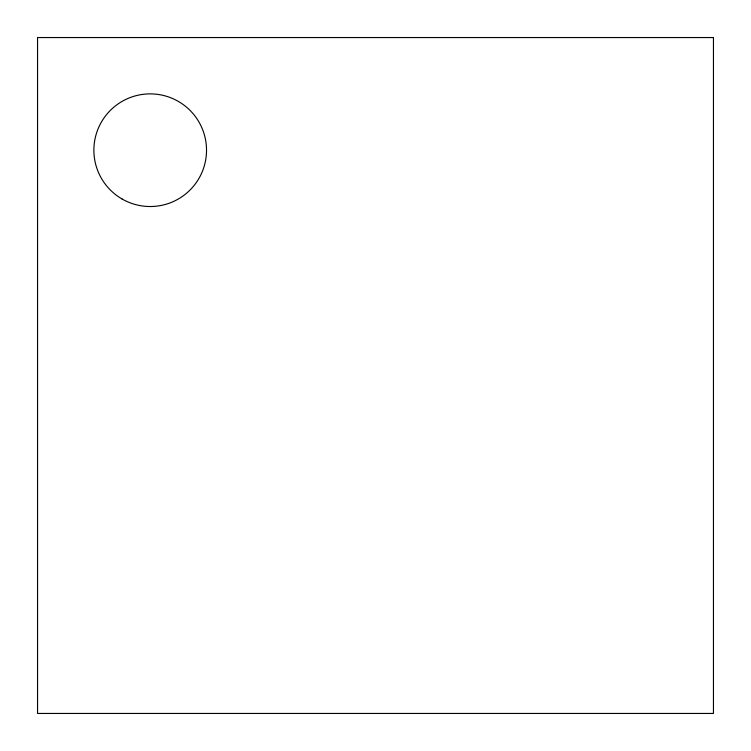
<?xml version="1.0" encoding="UTF-8"?>
<svg xmlns="http://www.w3.org/2000/svg" width="751" height="751" viewBox="0 0 751 751"><rect width="100%" height="100%" fill="white"/><g stroke="black" fill="none" stroke-linecap="round" stroke-linejoin="round"><path stroke-width="1.13" d="M713.45 37.55L37.55 37.55L37.55 713.45L713.45 713.45L713.45 37.55M122.037 198.977A56.325 56.325 0 0 0 206.525 150.2A56.325 56.325 0 0 0 122.037 101.423A56.325 56.325 0 0 0 122.037 198.977"/></g></svg>
